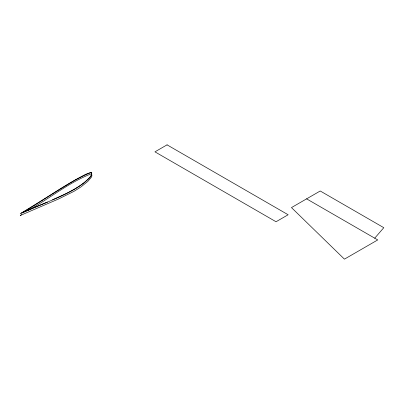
<?xml version="1.0" encoding="UTF-8"?>
<svg xmlns="http://www.w3.org/2000/svg" width="404" height="404" viewBox="0 0 404 404"><rect width="100%" height="100%" fill="white"/><g stroke="black" fill="none" stroke-linecap="round" stroke-linejoin="round"><path stroke-width="0.61" d="M91.592 175.851L91.723 175.361M374.72 238.178L383.8 227.689L320.231 190.991L291.471 207.59L344.445 259.151L377.745 239.925L306.606 198.854M27.603 210.641C48.884 199.081 68.104 182.936 90.713 174.028A1.035 0.601 0 0 1 91.097 174.048L91.698 174.553M21.786 212.933C44.889 199.929 66.135 182.724 90.713 172.629A1.035 0.601 0 0 1 91.097 172.649C92.758 173.25 90.945 175.801 90.36 176.609C80.447 187.931 65.913 193.622 52.565 199.748M21.569 214.625L20.215 215.514L58.444 199.041L73.932 191.355L80.835 187.012L87.789 181.436L91.168 177.518L91.814 176.194L91.92 174.917M21.811 212.923L23.104 212.352C43.799 202.722 66.524 196.299 84.865 182.244C87.33 179.644 92.314 176.932 91.764 172.816A0.899 0.52 0 0 0 91.37 172.579L91.107 172.523A1.273 0.737 0 0 0 90.632 172.508L85.653 174.281L74.856 180.159L20.205 213.751L47.465 202.121M167.059 144.849L154.949 151.843L276.033 221.751L288.143 214.756L167.059 144.849"/></g></svg>
